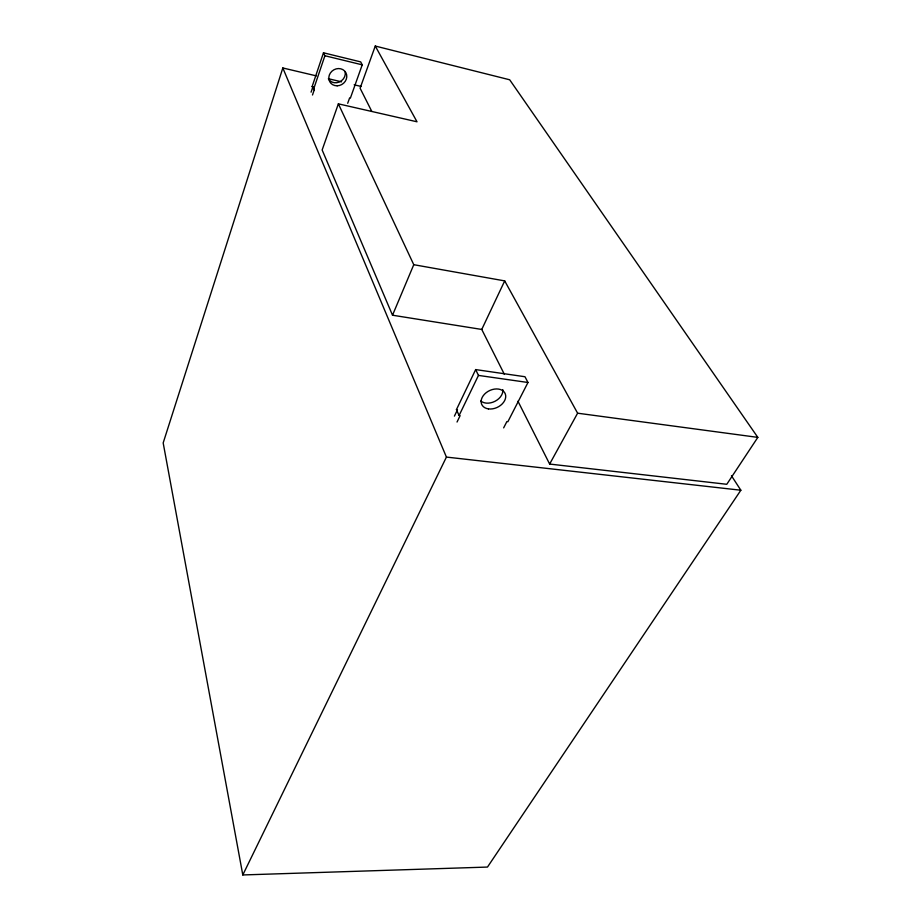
<?xml version="1.0" encoding="UTF-8"?>
<svg xmlns="http://www.w3.org/2000/svg" width="921" height="921" viewBox="0 0 921 921"><rect width="100%" height="100%" fill="white"/><g stroke="black" fill="none" stroke-linecap="round" stroke-linejoin="round"><path stroke-width="1.38" d="M316.398 75.89L282.828 67.97L163.178 442.92L242.799 874.95L487.485 867.064L740.852 490.225L731.458 475.766M312.495 94.99L314.268 89.751L312.138 86.539L323.478 52.796L360.698 61.891L362.229 64.838L350.383 98.098L349.623 97.925L347.701 103.29M311.079 92.169L312.91 86.724L312.138 86.539M313.485 89.567L324.894 55.744L323.478 52.796M371.727 111.268L360.099 88.22L375.261 46.05L417.006 121.791L338.364 103.843L322.143 149.985L392.519 315.212L481.752 329.442L504.374 374.317M392.519 315.212L413.771 264.695L338.364 103.843M481.752 329.442L504.696 280.893L413.771 264.695M457.035 422.037L460.12 415.647L459.084 415.509L456.448 409.615L475.662 369.586L524.982 376.735L527.975 382.491L507.862 421.737L506.861 421.611L503.649 427.874M454.421 416.119L457.484 409.741L456.448 409.615M459.084 415.509L478.46 375.411L475.662 369.586M242.799 874.95L446.42 457.081L282.828 67.97M375.261 46.05L509.681 79.782L757.822 437.383L726.784 484.296L549.641 464.057L577.605 413.195L504.696 280.893M446.42 457.081L740.852 490.225M577.605 413.195L757.822 437.383M478.46 375.411L527.975 382.491M328.981 78.861L341.576 81.831M354.159 84.801L361.159 86.447M324.894 55.744L362.229 64.838M517.959 401.234L549.641 464.057M312.91 86.724L314.268 89.751M502.785 389.595A12.836 9.233 -25.8 0 1 495.084 401.245A12.836 9.233 -25.8 0 1 480.808 400.992M345.156 71.803A9.21 8.335 -33.2 0 1 339.227 82.061A9.21 8.335 -33.2 0 1 328.337 78.722M488.418 408.889A12.906 9.233 -25.8 0 0 505.664 395.397A12.906 9.233 -25.8 0 0 486.219 392.645A12.906 9.233 -25.8 0 0 488.418 408.889M337.155 85.803A9.245 8.347 -33 0 0 345.893 72.713A9.245 8.347 -33 0 0 330.363 73.024A9.245 8.347 -33 0 0 337.155 85.803"/></g></svg>
